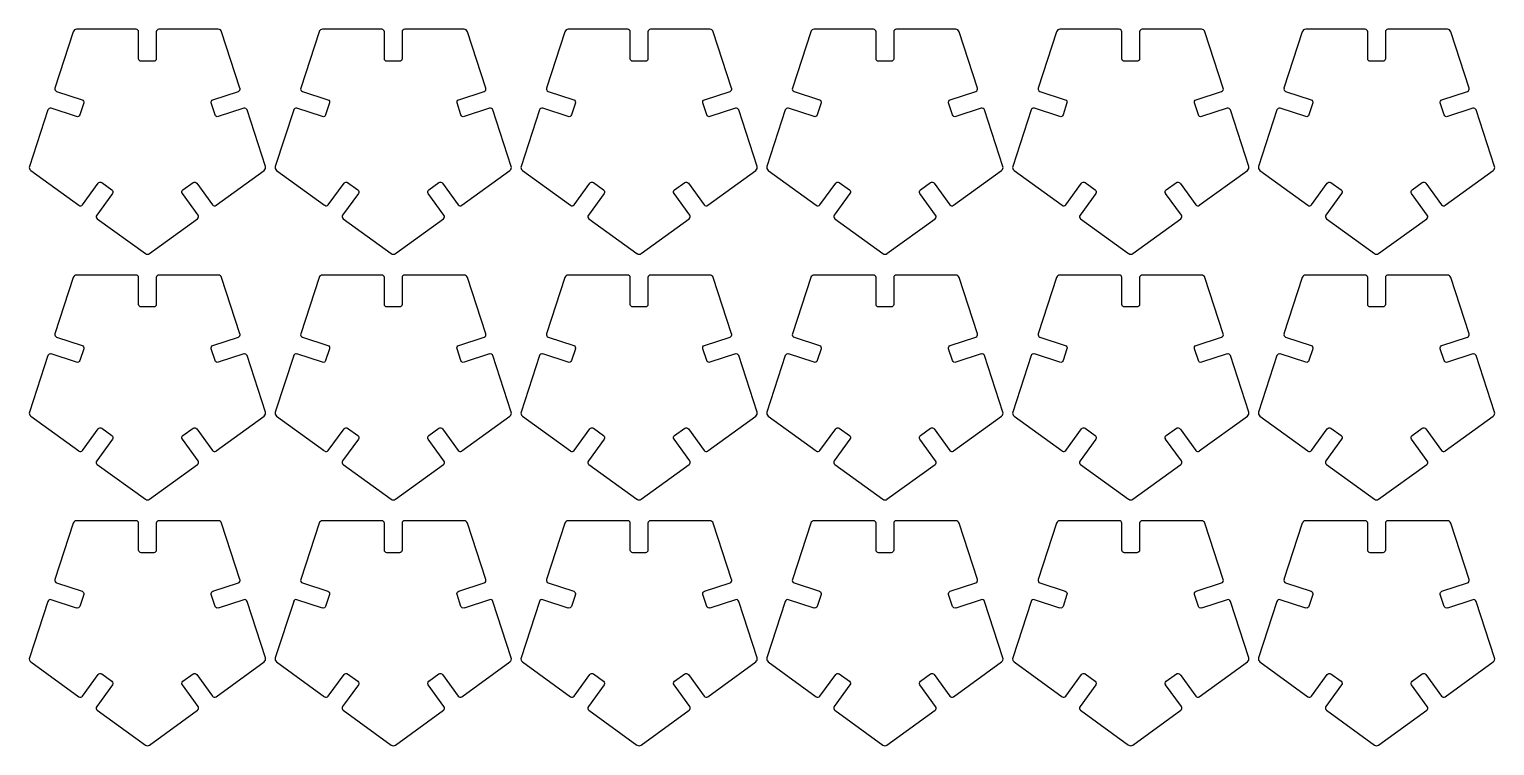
# Model space of a CAD drawing. Header units: millimetres. Extents: x -494 to 100, y 0 to 483.
# Drawn here: x -494.3 to -196.3, y 337 to 482.7 of the extents above; entities that cross this region are included whole.
import ezdxf

# ---------------------------------------------------------------- set-up
doc = ezdxf.new("R2010")
doc.units = ezdxf.units.MM
doc.layers.add('Default', color=18, linetype='Continuous', true_color=0x000000)

msp = doc.modelspace()

# ---------------------------------------------------------------- linework, layer by layer
at = {"layer": 'Default'}
for p, q in [((-485.4, 482.23), (-489.13, 470.74)), ((-472.63, 482.73), (-484.71, 482.73)), ((-472.1, 476.75), (-472.1, 482.21)), ((-468.5, 482.21), (-468.5, 476.75)), ((-455.9, 482.73), (-467.98, 482.73)), ((-451.48, 470.74), (-455.21, 482.23)), ((-435.4, 482.23), (-439.13, 470.74)), ((-422.63, 482.73), (-434.71, 482.73)), ((-422.1, 476.75), (-422.1, 482.21)), ((-418.5, 482.21), (-418.5, 476.75)), ((-405.9, 482.73), (-417.98, 482.73)), ((-401.48, 470.74), (-405.21, 482.23)), ((-385.4, 482.23), (-389.13, 470.74)), ((-372.63, 482.73), (-384.71, 482.73)), ((-372.1, 476.75), (-372.1, 482.21)), ((-368.5, 482.21), (-368.5, 476.75)), ((-355.9, 482.73), (-367.98, 482.73)), ((-351.48, 470.74), (-355.21, 482.23)), ((-335.4, 482.23), (-339.13, 470.74)), ((-322.63, 482.73), (-334.71, 482.73)), ((-322.1, 476.75), (-322.1, 482.21)), ((-318.5, 482.21), (-318.5, 476.75)), ((-305.9, 482.73), (-317.98, 482.73)), ((-301.48, 470.74), (-305.21, 482.23)), ((-285.4, 482.23), (-289.13, 470.74)), ((-272.63, 482.73), (-284.71, 482.73)), ((-272.1, 476.75), (-272.1, 482.21)), ((-268.5, 482.21), (-268.5, 476.75)), ((-255.9, 482.73), (-267.98, 482.73)), ((-251.48, 470.74), (-255.21, 482.23)), ((-235.4, 482.23), (-239.13, 470.74)), ((-222.63, 482.73), (-234.71, 482.73)), ((-222.1, 476.75), (-222.1, 482.21)), ((-218.5, 482.21), (-218.5, 476.75)), ((-205.9, 482.73), (-217.98, 482.73)), ((-201.48, 470.74), (-205.21, 482.23)), ((-469.03, 476.23), (-471.58, 476.23)), ((-419.03, 476.23), (-421.58, 476.23)), ((-369.03, 476.23), (-371.58, 476.23)), ((-319.03, 476.23), (-321.58, 476.23)), ((-269.03, 476.23), (-271.58, 476.23)), ((-219.03, 476.23), (-221.58, 476.23)), ((-488.79, 470.08), (-483.61, 468.4)), ((-457, 468.4), (-451.81, 470.08)), ((-438.79, 470.08), (-433.61, 468.4)), ((-407, 468.4), (-401.81, 470.08)), ((-388.79, 470.08), (-383.61, 468.4)), ((-357, 468.4), (-351.81, 470.08)), ((-338.79, 470.08), (-333.61, 468.4)), ((-307, 468.4), (-301.81, 470.08)), ((-288.79, 470.08), (-283.61, 468.4)), ((-257, 468.4), (-251.81, 470.08)), ((-238.79, 470.08), (-233.61, 468.4)), ((-207, 468.4), (-201.81, 470.08)), ((-490.56, 466.32), (-494.3, 454.83)), ((-484.72, 464.97), (-489.91, 466.66)), ((-483.27, 467.74), (-484.06, 465.31)), ((-456.55, 465.31), (-457.34, 467.74)), ((-450.7, 466.66), (-455.89, 464.97)), ((-446.31, 454.83), (-450.04, 466.32)), ((-440.56, 466.32), (-444.3, 454.83)), ((-434.72, 464.97), (-439.91, 466.66)), ((-433.27, 467.74), (-434.06, 465.31)), ((-406.55, 465.31), (-407.34, 467.74)), ((-400.7, 466.66), (-405.89, 464.97)), ((-396.31, 454.83), (-400.04, 466.32)), ((-390.56, 466.32), (-394.3, 454.83)), ((-384.72, 464.97), (-389.91, 466.66)), ((-383.27, 467.74), (-384.06, 465.31)), ((-356.55, 465.31), (-357.34, 467.74)), ((-350.7, 466.66), (-355.89, 464.97)), ((-346.31, 454.83), (-350.04, 466.32)), ((-340.56, 466.32), (-344.3, 454.83)), ((-334.72, 464.97), (-339.91, 466.66)), ((-333.27, 467.74), (-334.06, 465.31)), ((-306.55, 465.31), (-307.34, 467.74)), ((-300.7, 466.66), (-305.89, 464.97)), ((-296.31, 454.83), (-300.04, 466.32)), ((-290.56, 466.32), (-294.3, 454.83)), ((-284.72, 464.97), (-289.91, 466.66)), ((-283.27, 467.74), (-284.06, 465.31)), ((-256.55, 465.31), (-257.34, 467.74)), ((-250.7, 466.66), (-255.89, 464.97)), ((-246.31, 454.83), (-250.04, 466.32)), ((-240.56, 466.32), (-244.3, 454.83)), ((-234.72, 464.97), (-239.91, 466.66)), ((-233.27, 467.74), (-234.06, 465.31)), ((-206.55, 465.31), (-207.34, 467.74)), ((-200.7, 466.66), (-205.89, 464.97)), ((-196.31, 454.83), (-200.04, 466.32)), ((-494.04, 454.03), (-484.26, 446.92)), ((-456.35, 446.92), (-446.57, 454.03)), ((-444.04, 454.03), (-434.26, 446.92)), ((-406.35, 446.92), (-396.57, 454.03)), ((-394.04, 454.03), (-384.26, 446.92)), ((-356.35, 446.92), (-346.57, 454.03)), ((-344.04, 454.03), (-334.26, 446.92)), ((-306.35, 446.92), (-296.57, 454.03)), ((-294.04, 454.03), (-284.26, 446.92)), ((-256.35, 446.92), (-246.57, 454.03)), ((-244.04, 454.03), (-234.26, 446.92)), ((-206.35, 446.92), (-196.57, 454.03)), ((-483.53, 447.04), (-480.32, 451.45)), ((-479.6, 451.57), (-477.53, 450.06)), ((-463.08, 450.06), (-461.01, 451.57)), ((-460.28, 451.45), (-457.08, 447.04)), ((-433.53, 447.04), (-430.32, 451.45)), ((-429.6, 451.57), (-427.53, 450.06)), ((-413.08, 450.06), (-411.01, 451.57)), ((-410.28, 451.45), (-407.08, 447.04)), ((-383.53, 447.04), (-380.32, 451.45)), ((-379.6, 451.57), (-377.53, 450.06)), ((-363.08, 450.06), (-361.01, 451.57)), ((-360.28, 451.45), (-357.08, 447.04)), ((-333.53, 447.04), (-330.32, 451.45)), ((-329.6, 451.57), (-327.53, 450.06)), ((-313.08, 450.06), (-311.01, 451.57)), ((-310.28, 451.45), (-307.08, 447.04)), ((-283.53, 447.04), (-280.32, 451.45)), ((-279.6, 451.57), (-277.53, 450.06)), ((-263.08, 450.06), (-261.01, 451.57)), ((-260.28, 451.45), (-257.08, 447.04)), ((-233.53, 447.04), (-230.32, 451.45)), ((-229.6, 451.57), (-227.53, 450.06)), ((-213.08, 450.06), (-211.01, 451.57)), ((-210.28, 451.45), (-207.08, 447.04)), ((-477.41, 449.33), (-480.62, 444.92)), ((-459.99, 444.92), (-463.2, 449.33)), ((-427.41, 449.33), (-430.62, 444.92)), ((-409.99, 444.92), (-413.2, 449.33)), ((-377.41, 449.33), (-380.62, 444.92)), ((-359.99, 444.92), (-363.2, 449.33)), ((-327.41, 449.33), (-330.62, 444.92)), ((-309.99, 444.92), (-313.2, 449.33)), ((-277.41, 449.33), (-280.62, 444.92)), ((-259.99, 444.92), (-263.2, 449.33)), ((-227.41, 449.33), (-230.62, 444.92)), ((-209.99, 444.92), (-213.2, 449.33)), ((-480.5, 444.19), (-470.73, 437.09)), ((-469.88, 437.09), (-460.1, 444.19)), ((-430.5, 444.19), (-420.73, 437.09)), ((-419.88, 437.09), (-410.1, 444.19)), ((-380.5, 444.19), (-370.73, 437.09)), ((-369.88, 437.09), (-360.1, 444.19)), ((-330.5, 444.19), (-320.73, 437.09)), ((-319.88, 437.09), (-310.1, 444.19)), ((-280.5, 444.19), (-270.73, 437.09)), ((-269.88, 437.09), (-260.1, 444.19)), ((-230.5, 444.19), (-220.73, 437.09)), ((-219.88, 437.09), (-210.1, 444.19)), ((-485.4, 432.23), (-489.13, 420.74)), ((-472.63, 432.73), (-484.71, 432.73)), ((-472.1, 426.75), (-472.1, 432.21)), ((-468.5, 432.21), (-468.5, 426.75)), ((-455.9, 432.73), (-467.98, 432.73)), ((-451.48, 420.74), (-455.21, 432.23)), ((-435.4, 432.23), (-439.13, 420.74)), ((-422.63, 432.73), (-434.71, 432.73)), ((-422.1, 426.75), (-422.1, 432.21)), ((-418.5, 432.21), (-418.5, 426.75)), ((-405.9, 432.73), (-417.98, 432.73)), ((-401.48, 420.74), (-405.21, 432.23)), ((-385.4, 432.23), (-389.13, 420.74)), ((-372.63, 432.73), (-384.71, 432.73)), ((-372.1, 426.75), (-372.1, 432.21)), ((-368.5, 432.21), (-368.5, 426.75)), ((-355.9, 432.73), (-367.98, 432.73)), ((-351.48, 420.74), (-355.21, 432.23)), ((-335.4, 432.23), (-339.13, 420.74)), ((-322.63, 432.73), (-334.71, 432.73)), ((-322.1, 426.75), (-322.1, 432.21)), ((-318.5, 432.21), (-318.5, 426.75)), ((-305.9, 432.73), (-317.98, 432.73)), ((-301.48, 420.74), (-305.21, 432.23)), ((-285.4, 432.23), (-289.13, 420.74)), ((-272.63, 432.73), (-284.71, 432.73)), ((-272.1, 426.75), (-272.1, 432.21)), ((-268.5, 432.21), (-268.5, 426.75)), ((-255.9, 432.73), (-267.98, 432.73)), ((-251.48, 420.74), (-255.21, 432.23)), ((-235.4, 432.23), (-239.13, 420.74)), ((-222.63, 432.73), (-234.71, 432.73)), ((-222.1, 426.75), (-222.1, 432.21)), ((-218.5, 432.21), (-218.5, 426.75)), ((-205.9, 432.73), (-217.98, 432.73)), ((-201.48, 420.74), (-205.21, 432.23)), ((-469.03, 426.23), (-471.58, 426.23)), ((-419.03, 426.23), (-421.58, 426.23)), ((-369.03, 426.23), (-371.58, 426.23)), ((-319.03, 426.23), (-321.58, 426.23)), ((-269.03, 426.23), (-271.58, 426.23)), ((-219.03, 426.23), (-221.58, 426.23)), ((-488.79, 420.08), (-483.61, 418.4)), ((-483.27, 417.74), (-484.06, 415.31)), ((-456.55, 415.31), (-457.34, 417.74)), ((-457, 418.4), (-451.81, 420.08)), ((-438.79, 420.08), (-433.61, 418.4)), ((-433.27, 417.74), (-434.06, 415.31)), ((-406.55, 415.31), (-407.34, 417.74)), ((-407, 418.4), (-401.81, 420.08)), ((-388.79, 420.08), (-383.61, 418.4)), ((-383.27, 417.74), (-384.06, 415.31)), ((-356.55, 415.31), (-357.34, 417.74)), ((-357, 418.4), (-351.81, 420.08)), ((-338.79, 420.08), (-333.61, 418.4)), ((-333.27, 417.74), (-334.06, 415.31)), ((-306.55, 415.31), (-307.34, 417.74)), ((-307, 418.4), (-301.81, 420.08)), ((-288.79, 420.08), (-283.61, 418.4)), ((-283.27, 417.74), (-284.06, 415.31)), ((-256.55, 415.31), (-257.34, 417.74)), ((-257, 418.4), (-251.81, 420.08)), ((-238.79, 420.08), (-233.61, 418.4)), ((-233.27, 417.74), (-234.06, 415.31)), ((-206.55, 415.31), (-207.34, 417.74)), ((-207, 418.4), (-201.81, 420.08)), ((-490.56, 416.32), (-494.3, 404.83)), ((-484.72, 414.97), (-489.91, 416.66)), ((-450.7, 416.66), (-455.89, 414.97)), ((-446.31, 404.83), (-450.04, 416.32)), ((-440.56, 416.32), (-444.3, 404.83)), ((-434.72, 414.97), (-439.91, 416.66)), ((-400.7, 416.66), (-405.89, 414.97)), ((-396.31, 404.83), (-400.04, 416.32)), ((-390.56, 416.32), (-394.3, 404.83)), ((-384.72, 414.97), (-389.91, 416.66)), ((-350.7, 416.66), (-355.89, 414.97)), ((-346.31, 404.83), (-350.04, 416.32)), ((-340.56, 416.32), (-344.3, 404.83)), ((-334.72, 414.97), (-339.91, 416.66)), ((-300.7, 416.66), (-305.89, 414.97)), ((-296.31, 404.83), (-300.04, 416.32)), ((-290.56, 416.32), (-294.3, 404.83)), ((-284.72, 414.97), (-289.91, 416.66)), ((-250.7, 416.66), (-255.89, 414.97)), ((-246.31, 404.83), (-250.04, 416.32)), ((-240.56, 416.32), (-244.3, 404.83)), ((-234.72, 414.97), (-239.91, 416.66)), ((-200.7, 416.66), (-205.89, 414.97)), ((-196.31, 404.83), (-200.04, 416.32)), ((-494.04, 404.03), (-484.26, 396.92)), ((-456.35, 396.92), (-446.57, 404.03)), ((-444.04, 404.03), (-434.26, 396.92)), ((-406.35, 396.92), (-396.57, 404.03)), ((-394.04, 404.03), (-384.26, 396.92)), ((-356.35, 396.92), (-346.57, 404.03)), ((-344.04, 404.03), (-334.26, 396.92)), ((-306.35, 396.92), (-296.57, 404.03)), ((-294.04, 404.03), (-284.26, 396.92)), ((-256.35, 396.92), (-246.57, 404.03)), ((-244.04, 404.03), (-234.26, 396.92)), ((-206.35, 396.92), (-196.57, 404.03)), ((-483.53, 397.04), (-480.32, 401.45)), ((-479.6, 401.57), (-477.53, 400.06)), ((-463.08, 400.06), (-461.01, 401.57)), ((-460.28, 401.45), (-457.08, 397.04)), ((-433.53, 397.04), (-430.32, 401.45)), ((-429.6, 401.57), (-427.53, 400.06)), ((-413.08, 400.06), (-411.01, 401.57)), ((-410.28, 401.45), (-407.08, 397.04)), ((-383.53, 397.04), (-380.32, 401.45)), ((-379.6, 401.57), (-377.53, 400.06)), ((-363.08, 400.06), (-361.01, 401.57)), ((-360.28, 401.45), (-357.08, 397.04)), ((-333.53, 397.04), (-330.32, 401.45)), ((-329.6, 401.57), (-327.53, 400.06)), ((-313.08, 400.06), (-311.01, 401.57)), ((-310.28, 401.45), (-307.08, 397.04)), ((-283.53, 397.04), (-280.32, 401.45)), ((-279.6, 401.57), (-277.53, 400.06)), ((-263.08, 400.06), (-261.01, 401.57)), ((-260.28, 401.45), (-257.08, 397.04)), ((-233.53, 397.04), (-230.32, 401.45)), ((-229.6, 401.57), (-227.53, 400.06)), ((-213.08, 400.06), (-211.01, 401.57)), ((-210.28, 401.45), (-207.08, 397.04)), ((-477.41, 399.33), (-480.62, 394.92)), ((-459.99, 394.92), (-463.2, 399.33)), ((-427.41, 399.33), (-430.62, 394.92)), ((-409.99, 394.92), (-413.2, 399.33)), ((-377.41, 399.33), (-380.62, 394.92)), ((-359.99, 394.92), (-363.2, 399.33)), ((-327.41, 399.33), (-330.62, 394.92)), ((-309.99, 394.92), (-313.2, 399.33)), ((-277.41, 399.33), (-280.62, 394.92)), ((-259.99, 394.92), (-263.2, 399.33)), ((-227.41, 399.33), (-230.62, 394.92)), ((-209.99, 394.92), (-213.2, 399.33)), ((-480.5, 394.19), (-470.73, 387.09)), ((-469.88, 387.09), (-460.1, 394.19)), ((-430.5, 394.19), (-420.73, 387.09)), ((-419.88, 387.09), (-410.1, 394.19)), ((-380.5, 394.19), (-370.73, 387.09)), ((-369.88, 387.09), (-360.1, 394.19)), ((-330.5, 394.19), (-320.73, 387.09)), ((-319.88, 387.09), (-310.1, 394.19)), ((-280.5, 394.19), (-270.73, 387.09)), ((-269.88, 387.09), (-260.1, 394.19)), ((-230.5, 394.19), (-220.73, 387.09)), ((-219.88, 387.09), (-210.1, 394.19)), ((-485.4, 382.23), (-489.13, 370.74)), ((-472.63, 382.73), (-484.71, 382.73)), ((-472.1, 376.75), (-472.1, 382.21)), ((-468.5, 382.21), (-468.5, 376.75)), ((-455.9, 382.73), (-467.98, 382.73)), ((-451.48, 370.74), (-455.21, 382.23)), ((-435.4, 382.23), (-439.13, 370.74)), ((-422.63, 382.73), (-434.71, 382.73)), ((-422.1, 376.75), (-422.1, 382.21)), ((-418.5, 382.21), (-418.5, 376.75)), ((-405.9, 382.73), (-417.98, 382.73)), ((-401.48, 370.74), (-405.21, 382.23)), ((-385.4, 382.23), (-389.13, 370.74)), ((-372.63, 382.73), (-384.71, 382.73)), ((-372.1, 376.75), (-372.1, 382.21)), ((-368.5, 382.21), (-368.5, 376.75)), ((-355.9, 382.73), (-367.98, 382.73)), ((-351.48, 370.74), (-355.21, 382.23)), ((-335.4, 382.23), (-339.13, 370.74)), ((-322.63, 382.73), (-334.71, 382.73)), ((-322.1, 376.75), (-322.1, 382.21)), ((-318.5, 382.21), (-318.5, 376.75)), ((-305.9, 382.73), (-317.98, 382.73)), ((-301.48, 370.74), (-305.21, 382.23)), ((-285.4, 382.23), (-289.13, 370.74)), ((-272.63, 382.73), (-284.71, 382.73)), ((-272.1, 376.75), (-272.1, 382.21)), ((-268.5, 382.21), (-268.5, 376.75)), ((-255.9, 382.73), (-267.98, 382.73)), ((-251.48, 370.74), (-255.21, 382.23)), ((-235.4, 382.23), (-239.13, 370.74)), ((-222.63, 382.73), (-234.71, 382.73)), ((-222.1, 376.75), (-222.1, 382.21)), ((-218.5, 382.21), (-218.5, 376.75)), ((-205.9, 382.73), (-217.98, 382.73)), ((-201.48, 370.74), (-205.21, 382.23)), ((-469.03, 376.23), (-471.58, 376.23)), ((-419.03, 376.23), (-421.58, 376.23)), ((-369.03, 376.23), (-371.58, 376.23)), ((-319.03, 376.23), (-321.58, 376.23)), ((-269.03, 376.23), (-271.58, 376.23)), ((-219.03, 376.23), (-221.58, 376.23)), ((-488.79, 370.08), (-483.61, 368.4)), ((-457, 368.4), (-451.81, 370.08)), ((-438.79, 370.08), (-433.61, 368.4)), ((-407, 368.4), (-401.81, 370.08)), ((-388.79, 370.08), (-383.61, 368.4)), ((-357, 368.4), (-351.81, 370.08)), ((-338.79, 370.08), (-333.61, 368.4)), ((-307, 368.4), (-301.81, 370.08)), ((-288.79, 370.08), (-283.61, 368.4)), ((-257, 368.4), (-251.81, 370.08)), ((-238.79, 370.08), (-233.61, 368.4)), ((-207, 368.4), (-201.81, 370.08)), ((-484.72, 364.97), (-489.91, 366.66)), ((-483.27, 367.74), (-484.06, 365.31)), ((-456.55, 365.31), (-457.34, 367.74)), ((-450.7, 366.66), (-455.89, 364.97)), ((-434.72, 364.97), (-439.91, 366.66)), ((-433.27, 367.74), (-434.06, 365.31)), ((-406.55, 365.31), (-407.34, 367.74)), ((-400.7, 366.66), (-405.89, 364.97)), ((-384.72, 364.97), (-389.91, 366.66)), ((-383.27, 367.74), (-384.06, 365.31)), ((-356.55, 365.31), (-357.34, 367.74)), ((-350.7, 366.66), (-355.89, 364.97)), ((-334.72, 364.97), (-339.91, 366.66)), ((-333.27, 367.74), (-334.06, 365.31)), ((-306.55, 365.31), (-307.34, 367.74)), ((-300.7, 366.66), (-305.89, 364.97)), ((-284.72, 364.97), (-289.91, 366.66)), ((-283.27, 367.74), (-284.06, 365.31)), ((-256.55, 365.31), (-257.34, 367.74)), ((-250.7, 366.66), (-255.89, 364.97)), ((-234.72, 364.97), (-239.91, 366.66)), ((-233.27, 367.74), (-234.06, 365.31)), ((-206.55, 365.31), (-207.34, 367.74)), ((-200.7, 366.66), (-205.89, 364.97)), ((-490.56, 366.32), (-494.3, 354.83)), ((-446.31, 354.83), (-450.04, 366.32)), ((-440.56, 366.32), (-444.3, 354.83)), ((-396.31, 354.83), (-400.04, 366.32)), ((-390.56, 366.32), (-394.3, 354.83)), ((-346.31, 354.83), (-350.04, 366.32)), ((-340.56, 366.32), (-344.3, 354.83)), ((-296.31, 354.83), (-300.04, 366.32)), ((-290.56, 366.32), (-294.3, 354.83)), ((-246.31, 354.83), (-250.04, 366.32)), ((-240.56, 366.32), (-244.3, 354.83)), ((-196.31, 354.83), (-200.04, 366.32)), ((-494.04, 354.03), (-484.26, 346.92)), ((-456.35, 346.92), (-446.57, 354.03)), ((-444.04, 354.03), (-434.26, 346.92)), ((-406.35, 346.92), (-396.57, 354.03)), ((-394.04, 354.03), (-384.26, 346.92)), ((-356.35, 346.92), (-346.57, 354.03)), ((-344.04, 354.03), (-334.26, 346.92)), ((-306.35, 346.92), (-296.57, 354.03)), ((-294.04, 354.03), (-284.26, 346.92)), ((-256.35, 346.92), (-246.57, 354.03)), ((-244.04, 354.03), (-234.26, 346.92)), ((-206.35, 346.92), (-196.57, 354.03)), ((-483.53, 347.04), (-480.32, 351.45)), ((-477.41, 349.33), (-480.62, 344.92)), ((-479.6, 351.57), (-477.53, 350.06)), ((-459.99, 344.92), (-463.2, 349.33)), ((-463.08, 350.06), (-461.01, 351.57)), ((-460.28, 351.45), (-457.08, 347.04)), ((-433.53, 347.04), (-430.32, 351.45)), ((-427.41, 349.33), (-430.62, 344.92)), ((-429.6, 351.57), (-427.53, 350.06)), ((-409.99, 344.92), (-413.2, 349.33)), ((-413.08, 350.06), (-411.01, 351.57)), ((-410.28, 351.45), (-407.08, 347.04)), ((-383.53, 347.04), (-380.32, 351.45)), ((-377.41, 349.33), (-380.62, 344.92)), ((-379.6, 351.57), (-377.53, 350.06)), ((-359.99, 344.92), (-363.2, 349.33)), ((-363.08, 350.06), (-361.01, 351.57)), ((-360.28, 351.45), (-357.08, 347.04)), ((-333.53, 347.04), (-330.32, 351.45)), ((-327.41, 349.33), (-330.62, 344.92)), ((-329.6, 351.57), (-327.53, 350.06)), ((-309.99, 344.92), (-313.2, 349.33)), ((-313.08, 350.06), (-311.01, 351.57)), ((-310.28, 351.45), (-307.08, 347.04)), ((-283.53, 347.04), (-280.32, 351.45)), ((-277.41, 349.33), (-280.62, 344.92)), ((-279.6, 351.57), (-277.53, 350.06)), ((-259.99, 344.92), (-263.2, 349.33)), ((-263.08, 350.06), (-261.01, 351.57)), ((-260.28, 351.45), (-257.08, 347.04)), ((-233.53, 347.04), (-230.32, 351.45)), ((-227.41, 349.33), (-230.62, 344.92)), ((-229.6, 351.57), (-227.53, 350.06)), ((-209.99, 344.92), (-213.2, 349.33)), ((-213.08, 350.06), (-211.01, 351.57)), ((-210.28, 351.45), (-207.08, 347.04)), ((-480.5, 344.19), (-470.73, 337.09)), ((-469.88, 337.09), (-460.1, 344.19)), ((-430.5, 344.19), (-420.73, 337.09)), ((-419.88, 337.09), (-410.1, 344.19)), ((-380.5, 344.19), (-370.73, 337.09)), ((-369.88, 337.09), (-360.1, 344.19)), ((-330.5, 344.19), (-320.73, 337.09)), ((-319.88, 337.09), (-310.1, 344.19)), ((-280.5, 344.19), (-270.73, 337.09)), ((-269.88, 337.09), (-260.1, 344.19)), ((-230.5, 344.19), (-220.73, 337.09)), ((-219.88, 337.09), (-210.1, 344.19))]:
    msp.add_line(p, q, dxfattribs=at)
for centre, radius, start, end in [((-484.71, 482.01), 0.718, 90, 162), ((-472.63, 482.21), 0.522, 0, 90), ((-467.98, 482.21), 0.522, 90, 180), ((-455.9, 482.01), 0.718, 18, 90), ((-434.71, 482.01), 0.718, 90, 162), ((-422.63, 482.21), 0.522, 0, 90), ((-417.98, 482.21), 0.522, 90, 180), ((-405.9, 482.01), 0.718, 18, 90), ((-384.71, 482.01), 0.718, 90, 162), ((-372.63, 482.21), 0.522, 0, 90), ((-367.98, 482.21), 0.522, 90, 180), ((-355.9, 482.01), 0.718, 18, 90), ((-334.71, 482.01), 0.718, 90, 162), ((-322.63, 482.21), 0.522, 0, 90), ((-317.98, 482.21), 0.522, 90, 180), ((-305.9, 482.01), 0.718, 18, 90), ((-284.71, 482.01), 0.718, 90, 162), ((-272.63, 482.21), 0.522, 0, 90), ((-267.98, 482.21), 0.522, 90, 180), ((-255.9, 482.01), 0.718, 18, 90), ((-234.71, 482.01), 0.718, 90, 162), ((-222.63, 482.21), 0.522, 0, 90), ((-217.98, 482.21), 0.522, 90, 180), ((-205.9, 482.01), 0.718, 18, 90), ((-488.63, 470.58), 0.522, 162, 252), ((-451.97, 470.58), 0.522, 288, 18), ((-438.63, 470.58), 0.522, 162, 252), ((-401.97, 470.58), 0.522, 288, 18), ((-388.63, 470.58), 0.522, 162, 252), ((-351.97, 470.58), 0.522, 288, 18), ((-338.63, 470.58), 0.522, 162, 252), ((-301.97, 470.58), 0.522, 288, 18), ((-288.63, 470.58), 0.522, 162, 252), ((-251.97, 470.58), 0.522, 288, 18), ((-238.63, 470.58), 0.522, 162, 252), ((-201.97, 470.58), 0.522, 288, 18), ((-490.07, 466.16), 0.522, 72, 162), ((-450.54, 466.16), 0.522, 18, 108), ((-440.07, 466.16), 0.522, 72, 162), ((-400.54, 466.16), 0.522, 18, 108), ((-390.07, 466.16), 0.522, 72, 162), ((-350.54, 466.16), 0.522, 18, 108), ((-340.07, 466.16), 0.522, 72, 162), ((-300.54, 466.16), 0.522, 18, 108), ((-290.07, 466.16), 0.522, 72, 162), ((-250.54, 466.16), 0.522, 18, 108), ((-240.07, 466.16), 0.522, 72, 162), ((-200.54, 466.16), 0.522, 18, 108), ((-493.62, 454.61), 0.718, 162, 234), ((-446.99, 454.61), 0.718, 306, 18), ((-443.62, 454.61), 0.718, 162, 234), ((-396.99, 454.61), 0.718, 306, 18), ((-393.62, 454.61), 0.718, 162, 234), ((-346.99, 454.61), 0.718, 306, 18), ((-343.62, 454.61), 0.718, 162, 234), ((-296.99, 454.61), 0.718, 306, 18), ((-293.62, 454.61), 0.718, 162, 234), ((-246.99, 454.61), 0.718, 306, 18), ((-243.62, 454.61), 0.718, 162, 234), ((-196.99, 454.61), 0.718, 306, 18), ((-483.95, 447.34), 0.522, 234, 324), ((-480.2, 444.61), 0.522, 144, 234), ((-460.41, 444.61), 0.522, 306, 36), ((-456.65, 447.34), 0.522, 216, 306), ((-433.95, 447.34), 0.522, 234, 324), ((-430.2, 444.61), 0.522, 144, 234), ((-410.41, 444.61), 0.522, 306, 36), ((-406.65, 447.34), 0.522, 216, 306), ((-383.95, 447.34), 0.522, 234, 324), ((-380.2, 444.61), 0.522, 144, 234), ((-360.41, 444.61), 0.522, 306, 36), ((-356.65, 447.34), 0.522, 216, 306), ((-333.95, 447.34), 0.522, 234, 324), ((-330.2, 444.61), 0.522, 144, 234), ((-310.41, 444.61), 0.522, 306, 36), ((-306.65, 447.34), 0.522, 216, 306), ((-283.95, 447.34), 0.522, 234, 324), ((-280.2, 444.61), 0.522, 144, 234), ((-260.41, 444.61), 0.522, 306, 36), ((-256.65, 447.34), 0.522, 216, 306), ((-233.95, 447.34), 0.522, 234, 324), ((-230.2, 444.61), 0.522, 144, 234), ((-210.41, 444.61), 0.522, 306, 36), ((-206.65, 447.34), 0.522, 216, 306), ((-470.3, 437.67), 0.718, 234, 306), ((-420.3, 437.67), 0.718, 234, 306), ((-370.3, 437.67), 0.718, 234, 306), ((-320.3, 437.67), 0.718, 234, 306), ((-270.3, 437.67), 0.718, 234, 306), ((-220.3, 437.67), 0.718, 234, 306), ((-484.71, 432.01), 0.718, 90, 162), ((-472.63, 432.21), 0.522, 0, 90), ((-467.98, 432.21), 0.522, 90, 180), ((-455.9, 432.01), 0.718, 18, 90), ((-434.71, 432.01), 0.718, 90, 162), ((-422.63, 432.21), 0.522, 0, 90), ((-417.98, 432.21), 0.522, 90, 180), ((-405.9, 432.01), 0.718, 18, 90), ((-384.71, 432.01), 0.718, 90, 162), ((-372.63, 432.21), 0.522, 0, 90), ((-367.98, 432.21), 0.522, 90, 180), ((-355.9, 432.01), 0.718, 18, 90), ((-334.71, 432.01), 0.718, 90, 162), ((-322.63, 432.21), 0.522, 0, 90), ((-317.98, 432.21), 0.522, 90, 180), ((-305.9, 432.01), 0.718, 18, 90), ((-284.71, 432.01), 0.718, 90, 162), ((-272.63, 432.21), 0.522, 0, 90), ((-267.98, 432.21), 0.522, 90, 180), ((-255.9, 432.01), 0.718, 18, 90), ((-234.71, 432.01), 0.718, 90, 162), ((-222.63, 432.21), 0.522, 0, 90), ((-217.98, 432.21), 0.522, 90, 180), ((-205.9, 432.01), 0.718, 18, 90), ((-488.63, 420.58), 0.522, 162, 252), ((-451.97, 420.58), 0.522, 288, 18), ((-438.63, 420.58), 0.522, 162, 252), ((-401.97, 420.58), 0.522, 288, 18), ((-388.63, 420.58), 0.522, 162, 252), ((-351.97, 420.58), 0.522, 288, 18), ((-338.63, 420.58), 0.522, 162, 252), ((-301.97, 420.58), 0.522, 288, 18), ((-288.63, 420.58), 0.522, 162, 252), ((-251.97, 420.58), 0.522, 288, 18), ((-238.63, 420.58), 0.522, 162, 252), ((-201.97, 420.58), 0.522, 288, 18), ((-490.07, 416.16), 0.522, 72, 162), ((-450.54, 416.16), 0.522, 18, 108), ((-440.07, 416.16), 0.522, 72, 162), ((-400.54, 416.16), 0.522, 18, 108), ((-390.07, 416.16), 0.522, 72, 162), ((-350.54, 416.16), 0.522, 18, 108), ((-340.07, 416.16), 0.522, 72, 162), ((-300.54, 416.16), 0.522, 18, 108), ((-290.07, 416.16), 0.522, 72, 162), ((-250.54, 416.16), 0.522, 18, 108), ((-240.07, 416.16), 0.522, 72, 162), ((-200.54, 416.16), 0.522, 18, 108), ((-493.62, 404.61), 0.718, 162, 234), ((-446.99, 404.61), 0.718, 306, 18), ((-443.62, 404.61), 0.718, 162, 234), ((-396.99, 404.61), 0.718, 306, 18), ((-393.62, 404.61), 0.718, 162, 234), ((-346.99, 404.61), 0.718, 306, 18), ((-343.62, 404.61), 0.718, 162, 234), ((-296.99, 404.61), 0.718, 306, 18), ((-293.62, 404.61), 0.718, 162, 234), ((-246.99, 404.61), 0.718, 306, 18), ((-243.62, 404.61), 0.718, 162, 234), ((-196.99, 404.61), 0.718, 306, 18), ((-483.95, 397.34), 0.522, 234, 324), ((-456.65, 397.34), 0.522, 216, 306), ((-433.95, 397.34), 0.522, 234, 324), ((-406.65, 397.34), 0.522, 216, 306), ((-383.95, 397.34), 0.522, 234, 324), ((-356.65, 397.34), 0.522, 216, 306), ((-333.95, 397.34), 0.522, 234, 324), ((-306.65, 397.34), 0.522, 216, 306), ((-283.95, 397.34), 0.522, 234, 324), ((-256.65, 397.34), 0.522, 216, 306), ((-233.95, 397.34), 0.522, 234, 324), ((-206.65, 397.34), 0.522, 216, 306), ((-480.2, 394.61), 0.522, 144, 234), ((-460.41, 394.61), 0.522, 306, 36), ((-430.2, 394.61), 0.522, 144, 234), ((-410.41, 394.61), 0.522, 306, 36), ((-380.2, 394.61), 0.522, 144, 234), ((-360.41, 394.61), 0.522, 306, 36), ((-330.2, 394.61), 0.522, 144, 234), ((-310.41, 394.61), 0.522, 306, 36), ((-280.2, 394.61), 0.522, 144, 234), ((-260.41, 394.61), 0.522, 306, 36), ((-230.2, 394.61), 0.522, 144, 234), ((-210.41, 394.61), 0.522, 306, 36), ((-470.3, 387.67), 0.718, 234, 306), ((-420.3, 387.67), 0.718, 234, 306), ((-370.3, 387.67), 0.718, 234, 306), ((-320.3, 387.67), 0.718, 234, 306), ((-270.3, 387.67), 0.718, 234, 306), ((-220.3, 387.67), 0.718, 234, 306), ((-484.71, 382.01), 0.718, 90, 162), ((-472.63, 382.21), 0.522, 0, 90), ((-467.98, 382.21), 0.522, 90, 180), ((-455.9, 382.01), 0.718, 18, 90), ((-434.71, 382.01), 0.718, 90, 162), ((-422.63, 382.21), 0.522, 0, 90), ((-417.98, 382.21), 0.522, 90, 180), ((-405.9, 382.01), 0.718, 18, 90), ((-384.71, 382.01), 0.718, 90, 162), ((-372.63, 382.21), 0.522, 0, 90), ((-367.98, 382.21), 0.522, 90, 180), ((-355.9, 382.01), 0.718, 18, 90), ((-334.71, 382.01), 0.718, 90, 162), ((-322.63, 382.21), 0.522, 0, 90), ((-317.98, 382.21), 0.522, 90, 180), ((-305.9, 382.01), 0.718, 18, 90), ((-284.71, 382.01), 0.718, 90, 162), ((-272.63, 382.21), 0.522, 0, 90), ((-267.98, 382.21), 0.522, 90, 180), ((-255.9, 382.01), 0.718, 18, 90), ((-234.71, 382.01), 0.718, 90, 162), ((-222.63, 382.21), 0.522, 0, 90), ((-217.98, 382.21), 0.522, 90, 180), ((-205.9, 382.01), 0.718, 18, 90), ((-488.63, 370.58), 0.522, 162, 252), ((-451.97, 370.58), 0.522, 288, 18), ((-438.63, 370.58), 0.522, 162, 252), ((-401.97, 370.58), 0.522, 288, 18), ((-388.63, 370.58), 0.522, 162, 252), ((-351.97, 370.58), 0.522, 288, 18), ((-338.63, 370.58), 0.522, 162, 252), ((-301.97, 370.58), 0.522, 288, 18), ((-288.63, 370.58), 0.522, 162, 252), ((-251.97, 370.58), 0.522, 288, 18), ((-238.63, 370.58), 0.522, 162, 252), ((-201.97, 370.58), 0.522, 288, 18), ((-490.07, 366.16), 0.522, 72, 162), ((-450.54, 366.16), 0.522, 18, 108), ((-440.07, 366.16), 0.522, 72, 162), ((-400.54, 366.16), 0.522, 18, 108), ((-390.07, 366.16), 0.522, 72, 162), ((-350.54, 366.16), 0.522, 18, 108), ((-340.07, 366.16), 0.522, 72, 162), ((-300.54, 366.16), 0.522, 18, 108), ((-290.07, 366.16), 0.522, 72, 162), ((-250.54, 366.16), 0.522, 18, 108), ((-240.07, 366.16), 0.522, 72, 162), ((-200.54, 366.16), 0.522, 18, 108), ((-493.62, 354.61), 0.718, 162, 234), ((-446.99, 354.61), 0.718, 306, 18), ((-443.62, 354.61), 0.718, 162, 234), ((-396.99, 354.61), 0.718, 306, 18), ((-393.62, 354.61), 0.718, 162, 234), ((-346.99, 354.61), 0.718, 306, 18), ((-343.62, 354.61), 0.718, 162, 234), ((-296.99, 354.61), 0.718, 306, 18), ((-293.62, 354.61), 0.718, 162, 234), ((-246.99, 354.61), 0.718, 306, 18), ((-243.62, 354.61), 0.718, 162, 234), ((-196.99, 354.61), 0.718, 306, 18), ((-483.95, 347.34), 0.522, 234, 324), ((-456.65, 347.34), 0.522, 216, 306), ((-433.95, 347.34), 0.522, 234, 324), ((-406.65, 347.34), 0.522, 216, 306), ((-383.95, 347.34), 0.522, 234, 324), ((-356.65, 347.34), 0.522, 216, 306), ((-333.95, 347.34), 0.522, 234, 324), ((-306.65, 347.34), 0.522, 216, 306), ((-283.95, 347.34), 0.522, 234, 324), ((-256.65, 347.34), 0.522, 216, 306), ((-233.95, 347.34), 0.522, 234, 324), ((-206.65, 347.34), 0.522, 216, 306), ((-480.2, 344.61), 0.522, 144, 234), ((-460.41, 344.61), 0.522, 306, 36), ((-430.2, 344.61), 0.522, 144, 234), ((-410.41, 344.61), 0.522, 306, 36), ((-380.2, 344.61), 0.522, 144, 234), ((-360.41, 344.61), 0.522, 306, 36), ((-330.2, 344.61), 0.522, 144, 234), ((-310.41, 344.61), 0.522, 306, 36), ((-280.2, 344.61), 0.522, 144, 234), ((-260.41, 344.61), 0.522, 306, 36), ((-230.2, 344.61), 0.522, 144, 234), ((-210.41, 344.61), 0.522, 306, 36), ((-470.3, 337.67), 0.718, 234, 306), ((-420.3, 337.67), 0.718, 234, 306), ((-370.3, 337.67), 0.718, 234, 306), ((-320.3, 337.67), 0.718, 234, 306), ((-270.3, 337.67), 0.718, 234, 306), ((-220.3, 337.67), 0.718, 234, 306)]:
    msp.add_arc(centre, radius, start, end, dxfattribs=at)
at = {"layer": 'Default', "extrusion": (0, 0, -1)}
for centre, start, end in [((471.58, 476.75), 270, 0), ((469.03, 476.75), 180, 270), ((421.58, 476.75), 270, 0), ((419.03, 476.75), 180, 270), ((371.58, 476.75), 270, 0), ((369.03, 476.75), 180, 270), ((321.58, 476.75), 270, 0), ((319.03, 476.75), 180, 270), ((271.58, 476.75), 270, 0), ((269.03, 476.75), 180, 270), ((221.58, 476.75), 270, 0), ((219.03, 476.75), 180, 270), ((483.77, 467.9), 108, 198), ((456.84, 467.9), 342, 72), ((433.77, 467.9), 108, 198), ((406.84, 467.9), 342, 72), ((383.77, 467.9), 108, 198), ((356.84, 467.9), 342, 72), ((333.77, 467.9), 108, 198), ((306.84, 467.9), 342, 72), ((283.77, 467.9), 108, 198), ((256.84, 467.9), 342, 72), ((233.77, 467.9), 108, 198), ((206.84, 467.9), 342, 72), ((484.56, 465.47), 198, 288), ((456.05, 465.47), 252, 342), ((434.56, 465.47), 198, 288), ((406.05, 465.47), 252, 342), ((384.56, 465.47), 198, 288), ((356.05, 465.47), 252, 342), ((334.56, 465.47), 198, 288), ((306.05, 465.47), 252, 342), ((284.56, 465.47), 198, 288), ((256.05, 465.47), 252, 342), ((234.56, 465.47), 198, 288), ((206.05, 465.47), 252, 342), ((479.9, 451.14), 36, 126), ((460.71, 451.14), 54, 144), ((429.9, 451.14), 36, 126), ((410.71, 451.14), 54, 144), ((379.9, 451.14), 36, 126), ((360.71, 451.14), 54, 144), ((329.9, 451.14), 36, 126), ((310.71, 451.14), 54, 144), ((279.9, 451.14), 36, 126), ((260.71, 451.14), 54, 144), ((229.9, 451.14), 36, 126), ((210.71, 451.14), 54, 144), ((477.83, 449.64), 126, 216), ((462.77, 449.64), 324, 54), ((427.83, 449.64), 126, 216), ((412.77, 449.64), 324, 54), ((377.83, 449.64), 126, 216), ((362.77, 449.64), 324, 54), ((327.83, 449.64), 126, 216), ((312.77, 449.64), 324, 54), ((277.83, 449.64), 126, 216), ((262.77, 449.64), 324, 54), ((227.83, 449.64), 126, 216), ((212.77, 449.64), 324, 54), ((471.58, 426.75), 270, 0), ((469.03, 426.75), 180, 270), ((421.58, 426.75), 270, 0), ((419.03, 426.75), 180, 270), ((371.58, 426.75), 270, 0), ((369.03, 426.75), 180, 270), ((321.58, 426.75), 270, 0), ((319.03, 426.75), 180, 270), ((271.58, 426.75), 270, 0), ((269.03, 426.75), 180, 270), ((221.58, 426.75), 270, 0), ((219.03, 426.75), 180, 270), ((483.77, 417.9), 108, 198), ((456.84, 417.9), 342, 72), ((433.77, 417.9), 108, 198), ((406.84, 417.9), 342, 72), ((383.77, 417.9), 108, 198), ((356.84, 417.9), 342, 72), ((333.77, 417.9), 108, 198), ((306.84, 417.9), 342, 72), ((283.77, 417.9), 108, 198), ((256.84, 417.9), 342, 72), ((233.77, 417.9), 108, 198), ((206.84, 417.9), 342, 72), ((484.56, 415.47), 198, 288), ((456.05, 415.47), 252, 342), ((434.56, 415.47), 198, 288), ((406.05, 415.47), 252, 342), ((384.56, 415.47), 198, 288), ((356.05, 415.47), 252, 342), ((334.56, 415.47), 198, 288), ((306.05, 415.47), 252, 342), ((284.56, 415.47), 198, 288), ((256.05, 415.47), 252, 342), ((234.56, 415.47), 198, 288), ((206.05, 415.47), 252, 342), ((479.9, 401.14), 36, 126), ((477.83, 399.64), 126, 216), ((462.77, 399.64), 324, 54), ((460.71, 401.14), 54, 144), ((429.9, 401.14), 36, 126), ((427.83, 399.64), 126, 216), ((412.77, 399.64), 324, 54), ((410.71, 401.14), 54, 144), ((379.9, 401.14), 36, 126), ((377.83, 399.64), 126, 216), ((362.77, 399.64), 324, 54), ((360.71, 401.14), 54, 144), ((329.9, 401.14), 36, 126), ((327.83, 399.64), 126, 216), ((312.77, 399.64), 324, 54), ((310.71, 401.14), 54, 144), ((279.9, 401.14), 36, 126), ((277.83, 399.64), 126, 216), ((262.77, 399.64), 324, 54), ((260.71, 401.14), 54, 144), ((229.9, 401.14), 36, 126), ((227.83, 399.64), 126, 216), ((212.77, 399.64), 324, 54), ((210.71, 401.14), 54, 144), ((471.58, 376.75), 270, 0), ((469.03, 376.75), 180, 270), ((421.58, 376.75), 270, 0), ((419.03, 376.75), 180, 270), ((371.58, 376.75), 270, 0), ((369.03, 376.75), 180, 270), ((321.58, 376.75), 270, 0), ((319.03, 376.75), 180, 270), ((271.58, 376.75), 270, 0), ((269.03, 376.75), 180, 270), ((221.58, 376.75), 270, 0), ((219.03, 376.75), 180, 270), ((483.77, 367.9), 108, 198), ((456.84, 367.9), 342, 72), ((433.77, 367.9), 108, 198), ((406.84, 367.9), 342, 72), ((383.77, 367.9), 108, 198), ((356.84, 367.9), 342, 72), ((333.77, 367.9), 108, 198), ((306.84, 367.9), 342, 72), ((283.77, 367.9), 108, 198), ((256.84, 367.9), 342, 72), ((233.77, 367.9), 108, 198), ((206.84, 367.9), 342, 72), ((484.56, 365.47), 198, 288), ((456.05, 365.47), 252, 342), ((434.56, 365.47), 198, 288), ((406.05, 365.47), 252, 342), ((384.56, 365.47), 198, 288), ((356.05, 365.47), 252, 342), ((334.56, 365.47), 198, 288), ((306.05, 365.47), 252, 342), ((284.56, 365.47), 198, 288), ((256.05, 365.47), 252, 342), ((234.56, 365.47), 198, 288), ((206.05, 365.47), 252, 342), ((479.9, 351.14), 36, 126), ((429.9, 351.14), 36, 126), ((379.9, 351.14), 36, 126), ((329.9, 351.14), 36, 126), ((279.9, 351.14), 36, 126), ((477.83, 349.64), 126, 216), ((462.77, 349.64), 324, 54), ((460.71, 351.14), 54, 144), ((427.83, 349.64), 126, 216), ((412.77, 349.64), 324, 54), ((410.71, 351.14), 54, 144), ((377.83, 349.64), 126, 216), ((362.77, 349.64), 324, 54), ((360.71, 351.14), 54, 144), ((327.83, 349.64), 126, 216), ((312.77, 349.64), 324, 54), ((310.71, 351.14), 54, 144), ((277.83, 349.64), 126, 216), ((262.77, 349.64), 324, 54), ((260.71, 351.14), 54, 144), ((229.9, 351.14), 36, 126), ((227.83, 349.64), 126, 216), ((212.77, 349.64), 324, 54), ((210.71, 351.14), 54, 144)]:
    msp.add_arc(centre, 0.522, start, end, dxfattribs=at)

doc.saveas('drawing.dxf')
